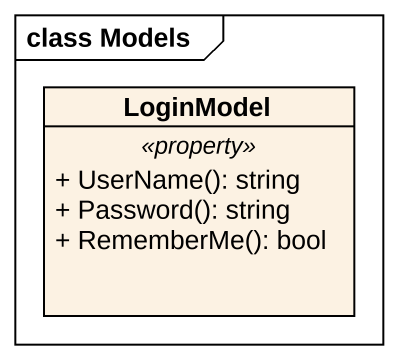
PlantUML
@startuml
mainframe class Models
hide circle
hide empty members
skinparam classAttributeIconSize 0
class LoginModel {
  .. <<property>> ..
  + UserName(): string
  + Password(): string
  + RememberMe(): bool
}
@enduml
